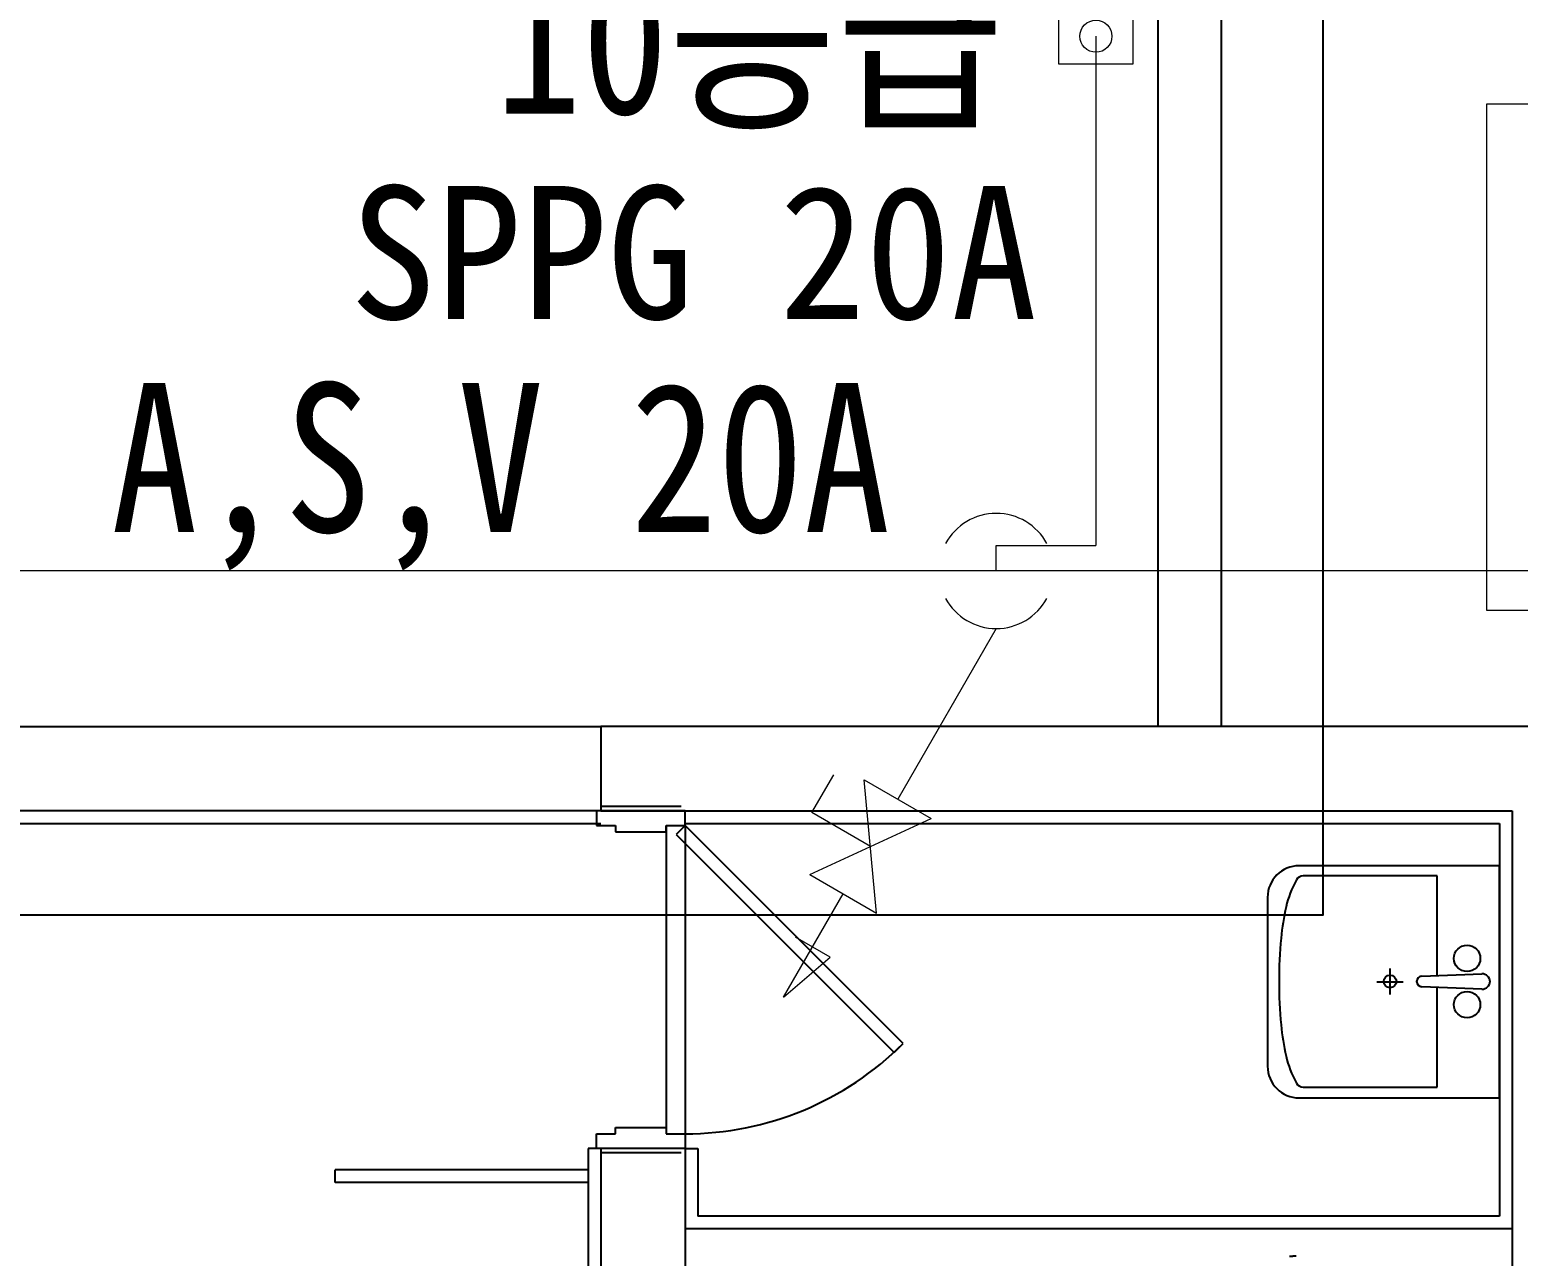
# Model space of a CAD drawing. Header units: millimetres. Extents: x 16332047 to 33387680, y -14835522 to -7015081.
# Drawn here: x 16641681 to 16644856, y -7658722 to -7656108 of the extents above; entities that cross this region are included whole.
import ezdxf

# ---------------------------------------------------------------- set-up
doc = ezdxf.new("R2010")
doc.units = ezdxf.units.MM
doc.header["$LTSCALE"] = 300
doc.header["$MEASUREMENT"] = 0
doc.layers.add('건물', color=8, linetype='CONTINUOUS')
doc.layers.add('기존관', color=7, linetype='CONTINUOUS', lineweight=9)
doc.styles.add('돋움체', font='')
doc.styles.get('돋움체').set_extended_font_data('DotumChe')

msp = doc.modelspace()

# ---------------------------------------------------------------- linework, layer by layer
at = {"layer": '건물'}
for p, q in [((16644086.9, -7651742.8), (16644086.9, -7657592.8)), ((16644221.9, -7651742.8), (16644221.9, -7657592.8)), ((16644086.9, -7651760.8), (16644086.9, -7657592.8)), ((16637651.9, -7657592.8), (16642898.9, -7657592.9)), ((16651466.9, -7657592.8), (16642898.9, -7657592.9)), ((16642898.9, -7657592.9), (16642898.9, -7657772.9)), ((16642898.9, -7657592.9), (16642898.9, -7657772.9)), ((16642898.9, -7657772.9), (16637651.9, -7657772.8)), ((16643078.9, -7657772.9), (16642889.9, -7657772.9)), ((16642889.9, -7657772.9), (16642889.9, -7657804.4)), ((16643069.9, -7657763.9), (16642898.9, -7657763.9)), ((16642898.9, -7657772.9), (16644842.9, -7657772.9)), ((16643078.9, -7657804.4), (16643078.9, -7657772.9)), ((16644842.9, -7657772.9), (16644842.9, -7660247.9)), ((16637678.9, -7657799.8), (16642898.9, -7657799.9)), ((16642889.9, -7657804.4), (16642930.4, -7657804.4)), ((16642930.4, -7657804.4), (16642930.4, -7657817.9)), ((16643038.4, -7657804.4), (16643038.4, -7658461.4)), ((16643038.4, -7657817.9), (16643038.4, -7657804.4)), ((16643038.4, -7657804.4), (16643078.9, -7657804.4)), ((16643078.9, -7657804.4), (16643059.8, -7657823.5)), ((16643078.9, -7657799.9), (16644815.9, -7657799.9)), ((16643078.9, -7657804.4), (16643078.9, -7658461.4)), ((16643078.9, -7657804.4), (16643078.9, -7657804.4)), ((16643078.9, -7657804.4), (16643078.9, -7657804.4)), ((16643543.5, -7658268.9), (16643078.9, -7657804.4)), ((16644815.9, -7657799.9), (16644815.9, -7658636.8)), ((16642930.4, -7657817.9), (16643038.4, -7657817.9)), ((16643059.8, -7657823.5), (16643524.4, -7658288)), ((16644815.9, -7657889.9), (16644388.4, -7657889.9)), ((16644682.9, -7657911.7), (16644397, -7657911.7)), ((16644682.9, -7658123.6), (16644682.9, -7657911.7)), ((16644815.9, -7658384.9), (16644815.9, -7657889.9)), ((16644320.9, -7657957.4), (16644320.9, -7658317.4)), ((16644582.2, -7658164.6), (16644582.2, -7658108.8)), ((16644650.1, -7658125.5), (16644778, -7658120.4)), ((16644554.2, -7658137.3), (16644610, -7658137.3)), ((16644778, -7658153), (16644650.1, -7658148)), ((16644682.9, -7658361.7), (16644682.9, -7658149.8)), ((16643524.4, -7658288), (16643543.5, -7658268.9)), ((16644388.4, -7658384.9), (16644815.9, -7658384.9)), ((16644397, -7658361.7), (16644682.9, -7658361.7)), ((16642930.4, -7658461.4), (16642930.4, -7658447.9)), ((16642930.4, -7658447.9), (16643038.4, -7658447.9)), ((16643038.4, -7658447.9), (16643038.4, -7658461.4)), ((16642889.9, -7658492.9), (16642889.9, -7658461.4)), ((16642889.9, -7658461.4), (16642930.4, -7658461.4)), ((16643038.4, -7658461.4), (16643078.9, -7658461.4)), ((16643078.9, -7658461.4), (16643078.9, -7658461.4)), ((16643078.9, -7658461.4), (16643078.9, -7658492.9)), ((16642898.9, -7658492.9), (16642871.9, -7658492.9)), ((16642871.9, -7658492.9), (16642871.9, -7660220.9)), ((16643078.9, -7658492.9), (16642889.9, -7658492.9)), ((16642898.9, -7658492.9), (16642898.9, -7660427.9)), ((16643069.9, -7658501.9), (16642898.9, -7658501.9)), ((16643078.9, -7658492.9), (16643078.9, -7660247.7)), ((16643078.9, -7658492.9), (16643105.9, -7658492.9)), ((16643105.9, -7658492.9), (16643105.9, -7658636.8)), ((16642871.9, -7658537.9), (16642331.9, -7658537.9)), ((16642331.9, -7658564.9), (16642331.9, -7658537.9)), ((16642871.9, -7658564.9), (16642331.9, -7658564.9)), ((16644815.9, -7658636.8), (16643105.9, -7658636.8)), ((16644842.9, -7658663.8), (16643078.9, -7658663.8)), ((16644367.7, -7658722.4), (16644374.9, -7658722.4)), ((16644382.1, -7658722.4), (16644374.9, -7658722.4))]:
    msp.add_line(p, q, dxfattribs=at)
msp.add_lwpolyline([(16633869.6, -7650200.8), (16644438.5, -7650200.8), (16644438.5, -7657995.5), (16633869.6, -7657995.5)], close=True, dxfattribs=at)
for centre, radius in [((16644746.6, -7658087.4), 28.1), ((16644582.1, -7658136.7), 13.5), ((16644746.6, -7658186.1), 28.1)]:
    msp.add_circle(centre, radius, dxfattribs=at)
for centre, radius, start, end in [((16644388.4, -7657957.4), 67.5, 90, 180), ((16644397, -7657928.3), 16.6, 90, 151.0392), ((16644574.8, -7658026.7), 219.9, 151.0392, 167.089), ((16644862.6, -7658092.7), 515.1, 167.089, 174.576), ((16645326.1, -7658136.7), 980.7, 174.576, 180), ((16644650.1, -7658136.7), 11.2, 90, 270), ((16644778.6, -7658137.3), 16.9, 0, 91.9092), ((16645326.1, -7658136.7), 980.7, 180, 185.424), ((16644778.6, -7658136.1), 16.9, 268.0908, 0), ((16644862.6, -7658180.7), 515.1, 185.424, 192.911), ((16643078.9, -7657804.4), 657, 270, 315), ((16644388.4, -7658317.4), 67.5, 180, 270), ((16644574.8, -7658246.7), 219.9, 192.911, 208.9608), ((16644397, -7658345.1), 16.6, 208.9608, 270)]:
    msp.add_arc(centre, radius, start, end, dxfattribs=at)
at = {"layer": '기존관'}
for p, q in [((16643954.9, -7656121.6), (16643954.9, -7657207)), ((16644788.3, -7657345.9), (16644788.3, -7656265.9)), ((16644788.3, -7656265.9), (16644968.3, -7656265.9)), ((16643742.2, -7657261.5), (16643742.2, -7657207)), ((16643742.2, -7657207), (16643954.9, -7657207)), ((16644086.9, -7657261.5), (16638829.7, -7657261.5)), ((16650731.4, -7657261.5), (16643931.2, -7657261.5)), ((16645205.2, -7657345.9), (16644788.3, -7657345.9)), ((16643742.2, -7657384.3), (16643532.1, -7657748.3)), ((16643349, -7657776.8), (16643395.5, -7657696.2)), ((16643487.1, -7657990.9), (16643460.7, -7657707.1)), ((16643460.7, -7657707.1), (16643603.4, -7657789.5)), ((16643473.9, -7657849), (16643349, -7657776.8)), ((16643344.4, -7657908.5), (16643603.4, -7657789.5)), ((16643344.4, -7657908.5), (16643487.1, -7657990.9)), ((16643288.6, -7658170), (16643415.8, -7657949.7)), ((16643387.8, -7658084.6), (16643314.1, -7658042.1)), ((16643288.6, -7658170), (16643387.8, -7658084.6))]:
    msp.add_line(p, q, dxfattribs=at)
msp.add_lwpolyline([(16643875.7, -7655864.8), (16644033.8, -7655864.8), (16644033.8, -7656181), (16643875.7, -7656181)], close=True, dxfattribs=at)
msp.add_circle((16643954.9, -7656121.6), 34.2, dxfattribs=at)
for start, end in [(28.3041, 151.6959), (208.4369, 331.5631)]:
    msp.add_arc((16643742.2, -7657261.5), 122.8, start, end, dxfattribs=at)

# ---------------------------------------------------------------- texts
at = {"layer": '기존관', "style": '돋움체', "width": 0.9}
for s, p in [('10등급', (16642673.4, -7656286.9, 0)), ('A,S,V 20A', (16641854.1, -7657178.2, 0))]:
    msp.add_text(s, height=317.52, dxfattribs=at).set_placement(p)
at = {"layer": '기존관', "style": '돋움체'}
msp.add_text('SPPG 20A', height=283.5, rotation=0, dxfattribs=at).set_placement((16642363.5, -7656724.1, 0))

doc.saveas('drawing.dxf')
